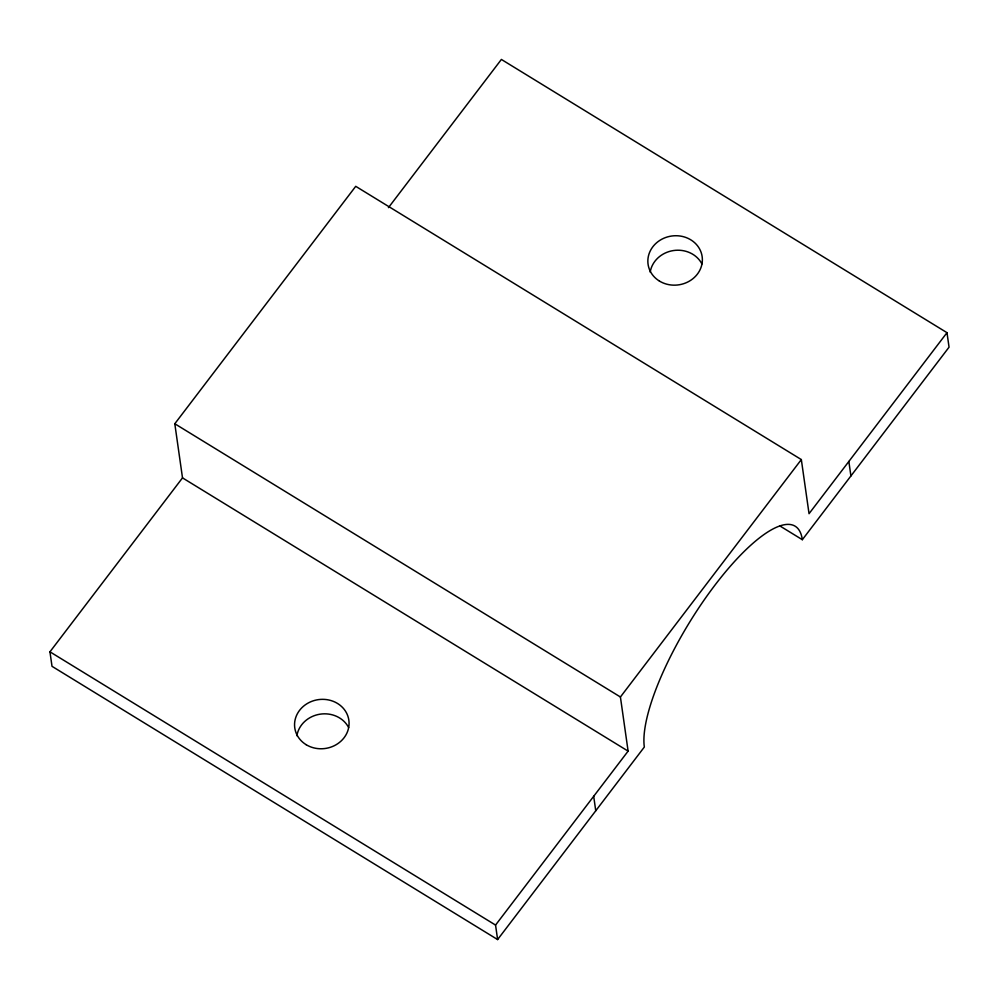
<?xml version="1.0" encoding="UTF-8"?>
<svg xmlns="http://www.w3.org/2000/svg" width="999" height="999" viewBox="0 0 999 999"><rect width="100%" height="100%" fill="white"/><g stroke="black" fill="none" stroke-linecap="round" stroke-linejoin="round"><path stroke-width="1.5" d="M946.99 332.679L949.05 347.177L802.334 539.697A137.387 39.81 -58.5 0 0 715.034 585.027A137.387 39.81 -58.5 0 0 644.33 747.04L497.614 939.559L52.01 666.321L49.95 651.823L182.505 477.872L174.8 423.751L355.731 186.326L801.335 459.577L809.04 513.698L946.99 332.679L501.386 59.441L388.436 207.655M497.614 939.559L495.554 925.074L628.109 751.123L620.416 696.99L801.335 459.577M779.72 525.836L802.334 539.697M174.8 423.751L620.416 696.99M182.505 477.872L628.109 751.123M49.95 651.823L495.554 925.074M848.85 461.463L850.911 475.961M593.693 796.29L595.754 810.788M650.199 272.128A27.31 24.663 -8.1 0 1 673.226 250.587A27.31 24.663 -8.1 0 1 701.922 263.936M296.903 735.739A27.31 24.663 -8.1 0 1 319.93 714.198A27.31 24.663 -8.1 0 1 348.626 727.534M306.119 744.667A27.31 24.663 -8.1 0 0 348.963 725.586A27.31 24.663 -8.1 0 0 310.377 701.922A27.31 24.663 -8.1 0 0 306.119 744.667M659.415 281.056A27.31 24.663 -8.1 0 0 702.26 261.975A27.31 24.663 -8.1 0 0 663.673 238.311A27.31 24.663 -8.1 0 0 659.415 281.056"/></g></svg>
